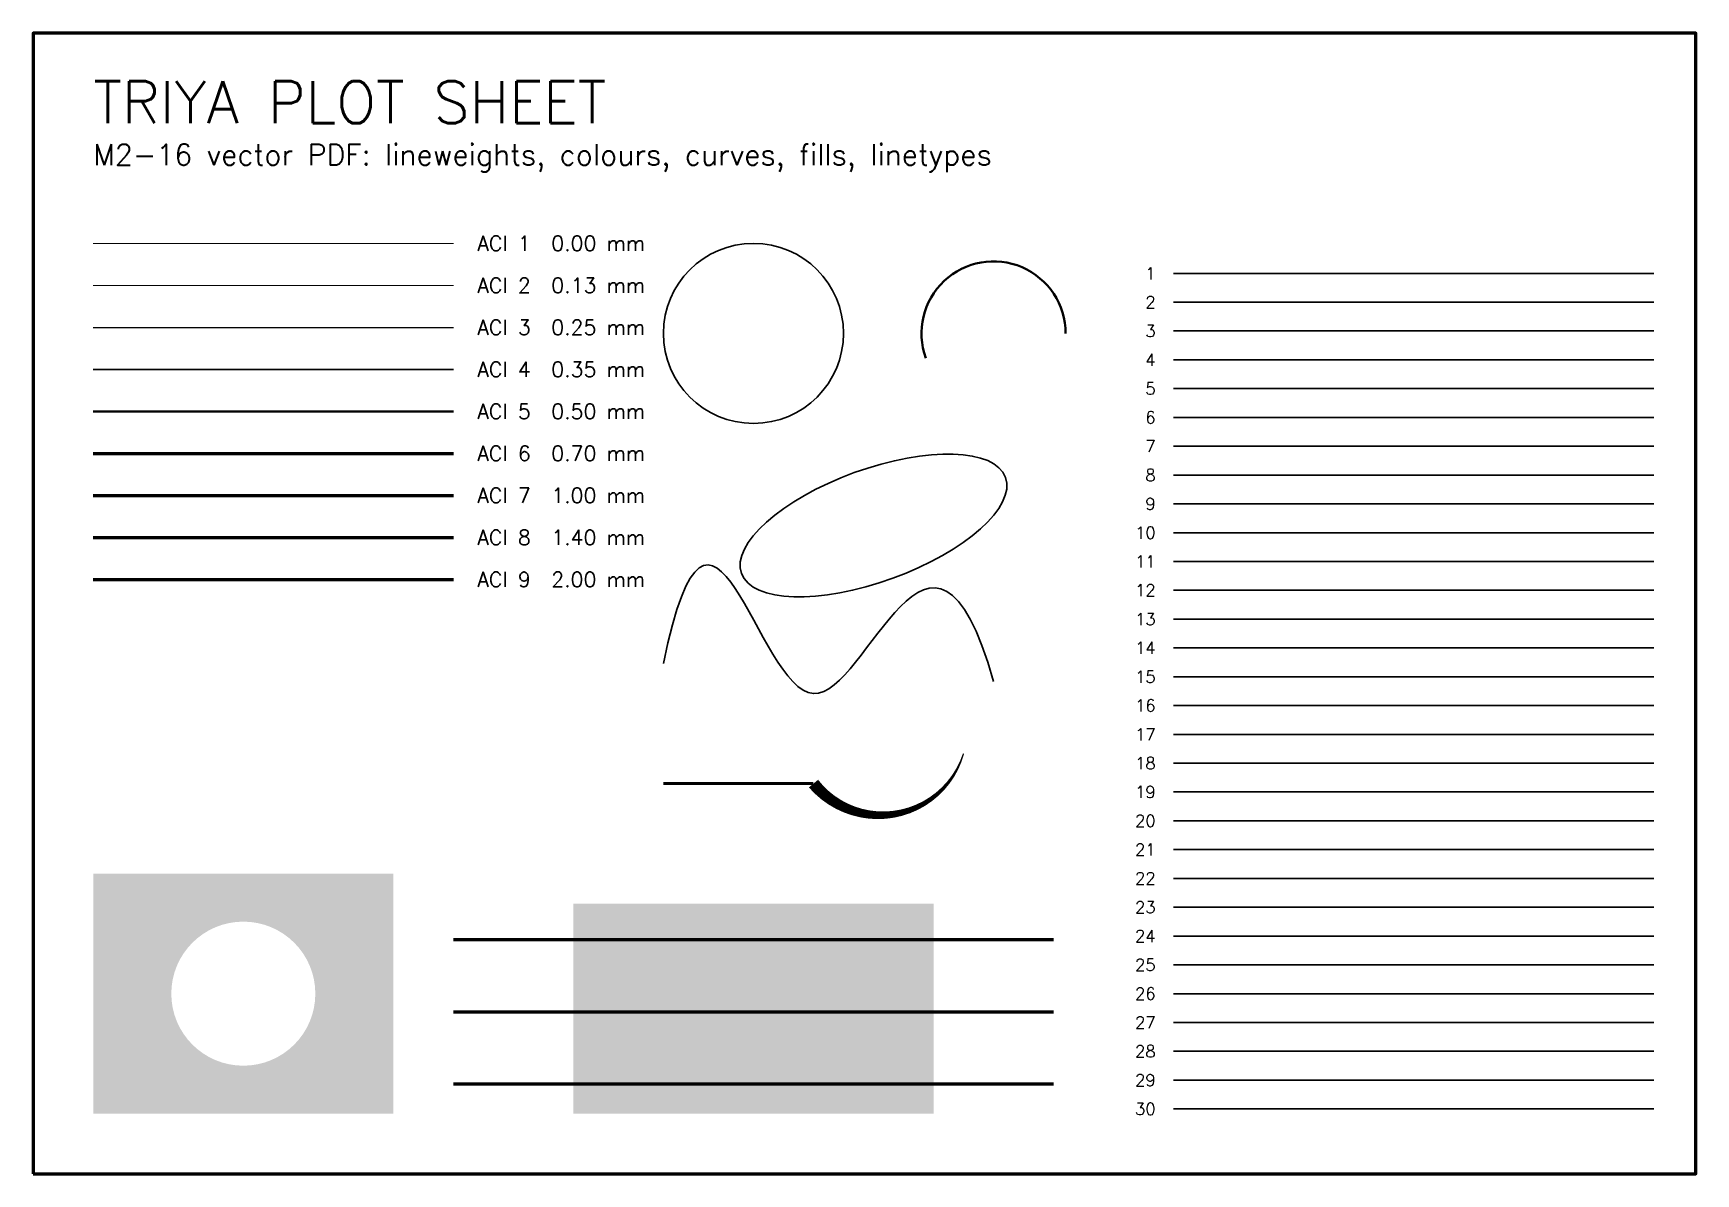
# Model space of a CAD drawing. Header units: millimetres. Extents: x 10 to 287, y 10 to 200.
import ezdxf
from ezdxf.enums import TextEntityAlignment as Align

# ---------------------------------------------------------------- set-up
doc = ezdxf.new("R2010")
doc.units = ezdxf.units.MM
doc.layers.add('GEOMETRY', color=7, linetype='Continuous', lineweight=35)
doc.layers.add('SHEET', color=7, linetype='Continuous', lineweight=70)
doc.styles.add('ROMANS', font='romans.shx')

msp = doc.modelspace()

# ---------------------------------------------------------------- hatches: boundary and pattern name
at = {"layer": 'GEOMETRY'}
h = msp.add_hatch(color=150, dxfattribs=at)
h.paths.add_polyline_path([(20, 20), (70, 20), (70, 60), (20, 60)])
edge = h.paths.add_edge_path(flags=16)
edge.add_arc((45, 40), 12, 0, 360)
at = {"layer": 'GEOMETRY', "transparency": 33554559}
msp.add_hatch(color=5, dxfattribs=at).paths.add_polyline_path([(100, 20), (160, 20), (160, 55), (100, 55)])

# ---------------------------------------------------------------- linework, layer by layer
at = {"color": 1, "lineweight": 0}
msp.add_line((20, 165), (80, 165), dxfattribs=at)
at = {"color": 2, "lineweight": 13}
msp.add_line((20, 158), (80, 158), dxfattribs=at)
at = {"color": 10, "lineweight": 35}
msp.add_line((200, 160), (280, 160), dxfattribs=at)
at = {"color": 11, "lineweight": 35}
msp.add_line((200, 155.2), (280, 155.2), dxfattribs=at)
at = {"color": 3, "lineweight": 25}
msp.add_line((20, 151), (80, 151), dxfattribs=at)
at = {"color": 12, "lineweight": 35}
msp.add_line((200, 150.4), (280, 150.4), dxfattribs=at)
at = {"color": 13, "lineweight": 35}
msp.add_line((200, 145.6), (280, 145.6), dxfattribs=at)
at = {"color": 4, "lineweight": 35}
msp.add_line((20, 144), (80, 144), dxfattribs=at)
at = {"color": 14, "lineweight": 35}
msp.add_line((200, 140.8), (280, 140.8), dxfattribs=at)
at = {"color": 5, "lineweight": 50}
msp.add_line((20, 137), (80, 137), dxfattribs=at)
at = {"color": 15, "lineweight": 35}
msp.add_line((200, 136), (280, 136), dxfattribs=at)
at = {"color": 16, "lineweight": 35}
msp.add_line((200, 131.2), (280, 131.2), dxfattribs=at)
at = {"color": 6, "lineweight": 70}
msp.add_line((20, 130), (80, 130), dxfattribs=at)
at = {"color": 17, "lineweight": 35}
msp.add_line((200, 126.4), (280, 126.4), dxfattribs=at)
at = {"color": 7, "lineweight": 100}
msp.add_line((20, 123), (80, 123), dxfattribs=at)
at = {"color": 18, "lineweight": 35}
msp.add_line((200, 121.6), (280, 121.6), dxfattribs=at)
at = {"color": 19, "lineweight": 35}
msp.add_line((200, 116.8), (280, 116.8), dxfattribs=at)
at = {"color": 8, "lineweight": 140}
msp.add_line((20, 116), (80, 116), dxfattribs=at)
at = {"color": 20, "lineweight": 35}
msp.add_line((200, 112), (280, 112), dxfattribs=at)
at = {"color": 9, "lineweight": 200}
msp.add_line((20, 109), (80, 109), dxfattribs=at)
at = {"color": 21, "lineweight": 35}
msp.add_line((200, 107.2), (280, 107.2), dxfattribs=at)
at = {"color": 22, "lineweight": 35}
msp.add_line((200, 102.4), (280, 102.4), dxfattribs=at)
at = {"color": 23, "lineweight": 35}
msp.add_line((200, 97.6), (280, 97.6), dxfattribs=at)
at = {"color": 24, "lineweight": 35}
msp.add_line((200, 92.8), (280, 92.8), dxfattribs=at)
at = {"color": 25, "lineweight": 35}
msp.add_line((200, 88), (280, 88), dxfattribs=at)
at = {"color": 26, "lineweight": 35}
msp.add_line((200, 83.2), (280, 83.2), dxfattribs=at)
at = {"color": 27, "lineweight": 35}
msp.add_line((200, 78.4), (280, 78.4), dxfattribs=at)
at = {"color": 28, "lineweight": 35}
msp.add_line((200, 73.6), (280, 73.6), dxfattribs=at)
at = {"color": 29, "lineweight": 35}
msp.add_line((200, 68.8), (280, 68.8), dxfattribs=at)
at = {"color": 30, "lineweight": 35}
msp.add_line((200, 64), (280, 64), dxfattribs=at)
at = {"color": 31, "lineweight": 35}
msp.add_line((200, 59.2), (280, 59.2), dxfattribs=at)
at = {"color": 32, "lineweight": 35}
msp.add_line((200, 54.4), (280, 54.4), dxfattribs=at)
at = {"color": 4, "lineweight": 100}
msp.add_line((80, 49), (180, 49), dxfattribs=at)
at = {"color": 33, "lineweight": 35}
msp.add_line((200, 49.6), (280, 49.6), dxfattribs=at)
at = {"color": 34, "lineweight": 35}
msp.add_line((200, 44.8), (280, 44.8), dxfattribs=at)
at = {"color": 35, "lineweight": 35}
msp.add_line((200, 40), (280, 40), dxfattribs=at)
at = {"color": 3, "lineweight": 100}
msp.add_line((80, 37), (180, 37), dxfattribs=at)
at = {"color": 36, "lineweight": 35}
msp.add_line((200, 35.2), (280, 35.2), dxfattribs=at)
at = {"color": 37, "lineweight": 35}
msp.add_line((200, 30.4), (280, 30.4), dxfattribs=at)
at = {"color": 2, "lineweight": 100}
msp.add_line((80, 25), (180, 25), dxfattribs=at)
at = {"color": 38, "lineweight": 35}
msp.add_line((200, 25.6), (280, 25.6), dxfattribs=at)
at = {"color": 39, "lineweight": 35}
msp.add_line((200, 20.8), (280, 20.8), dxfattribs=at)
at = {"layer": 'GEOMETRY', "color": 1}
msp.add_lwpolyline([(115, 75, 0.5, 0.5, 0), (140, 75, 2, 0.2, 0.6), (165, 80, 0, 0, 0)], format="xyseb", dxfattribs=at)
at = {"layer": 'GEOMETRY', "color": 5}
msp.add_circle((130, 150), 15, dxfattribs=at)
at = {"layer": 'GEOMETRY', "color": 6, "lineweight": 50}
msp.add_arc((170, 150), 12, 0, 200, dxfattribs=at)
at = {"layer": 'GEOMETRY', "color": 4}
msp.add_ellipse((150, 118), major_axis=(22, 8), ratio=0.4, dxfattribs=at)
at = {"layer": 'GEOMETRY', "color": 3}
msp.add_open_spline([(115, 95), (123, 134.44), (137.81, 48.61), (159.66, 128.51), (170, 92)], degree=3, knots=[0, 0, 0, 0, 0.511685, 1, 1, 1, 1], dxfattribs=at)
at = {"layer": 'SHEET'}
msp.add_lwpolyline([(10, 10), (287, 10), (287, 200), (10, 200)], close=True, dxfattribs=at)

# ---------------------------------------------------------------- texts
at = {"layer": 'SHEET', "lineweight": 50, "style": 'ROMANS'}
msp.add_text('TRIYA PLOT SHEET', height=7, dxfattribs=at).set_placement((20, 185))
at = {"layer": 'SHEET', "lineweight": 25, "style": 'ROMANS'}
msp.add_text('M2-16 vector PDF: lineweights, colours, curves, fills, linetypes', height=3.5, dxfattribs=at).set_placement((20, 178))
at = {"layer": 'SHEET', "lineweight": 18, "style": 'ROMANS'}
for s, p in [('ACI 1  0.00 mm', (84, 163.75)), ('ACI 2  0.13 mm', (84, 156.75)), ('ACI 3  0.25 mm', (84, 149.75)), ('ACI 4  0.35 mm', (84, 142.75)), ('ACI 5  0.50 mm', (84, 135.75)), ('ACI 6  0.70 mm', (84, 128.75)), ('ACI 7  1.00 mm', (84, 121.75)), ('ACI 8  1.40 mm', (84, 114.75)), ('ACI 9  2.00 mm', (84, 107.75))]:
    msp.add_text(s, height=2.5, dxfattribs=at).set_placement(p)
for s, p in [('1', (197, 160)), ('2', (197, 155.2)), ('3', (197, 150.4)), ('4', (197, 145.6)), ('5', (197, 140.8)), ('6', (197, 136)), ('7', (197, 131.2)), ('8', (197, 126.4)), ('9', (197, 121.6)), ('10', (197, 116.8)), ('11', (197, 112)), ('12', (197, 107.2)), ('13', (197, 102.4)), ('14', (197, 97.6)), ('15', (197, 92.8)), ('16', (197, 88)), ('17', (197, 83.2)), ('18', (197, 78.4)), ('19', (197, 73.6)), ('20', (197, 68.8)), ('21', (197, 64)), ('22', (197, 59.2)), ('23', (197, 54.4)), ('24', (197, 49.6)), ('25', (197, 44.8)), ('26', (197, 40)), ('27', (197, 35.2)), ('28', (197, 30.4)), ('29', (197, 25.6)), ('30', (197, 20.8))]:
    msp.add_text(s, height=2, dxfattribs=at).set_placement(p, align=Align.MIDDLE_RIGHT)

doc.saveas('drawing.dxf')
